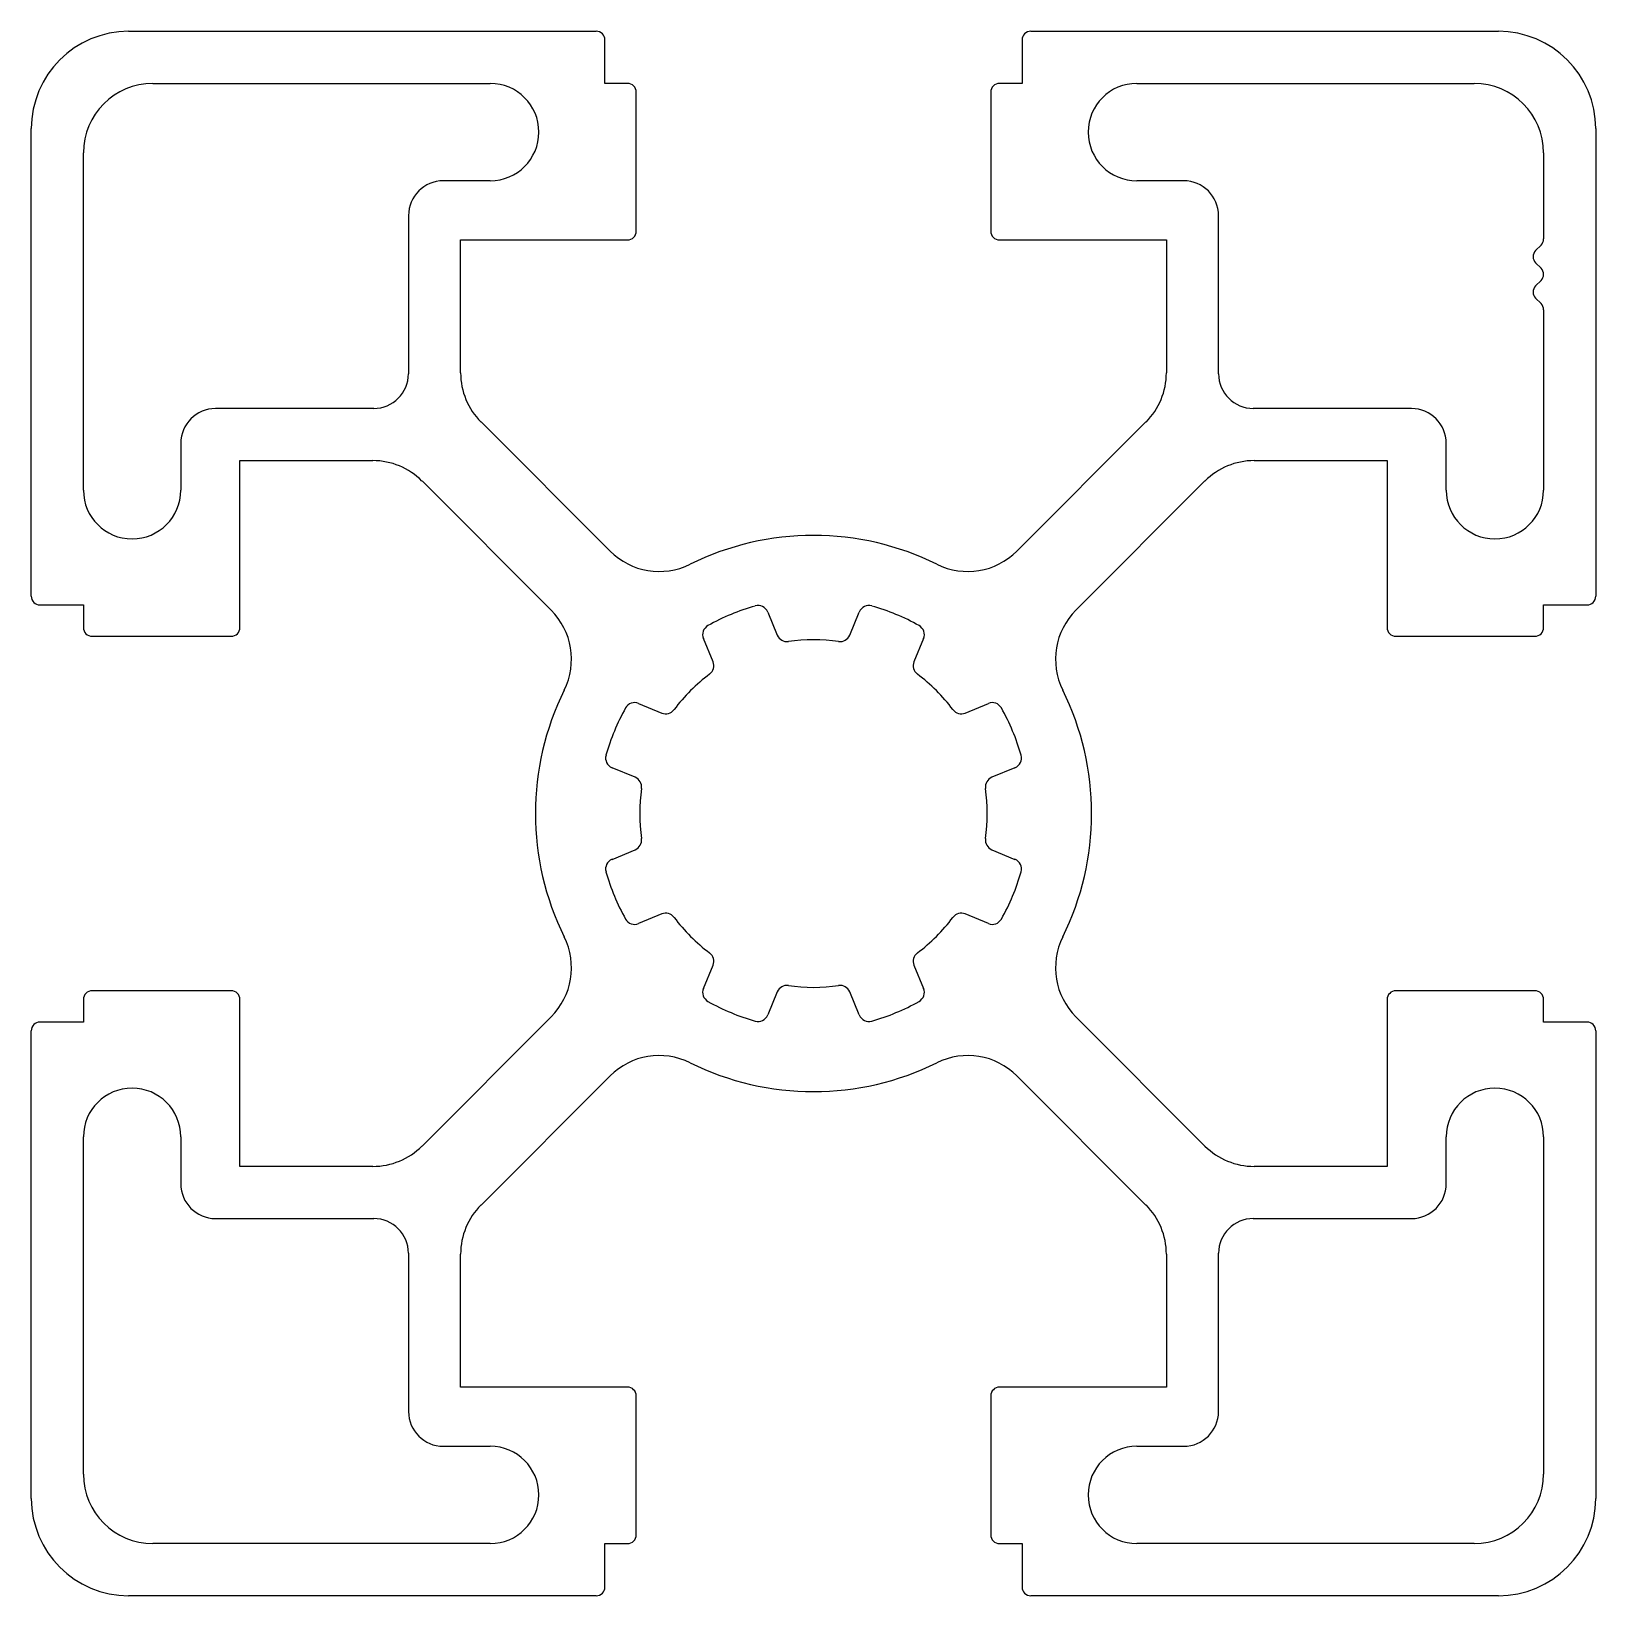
# Model space of a CAD drawing. Extents: x 2362.2 to 2407.2, y 1799.1 to 1844.1.
import ezdxf

# ---------------------------------------------------------------- set-up
doc = ezdxf.new("R2010")
doc.units = 0
doc.layers.get('0').update_dxf_attribs({"linetype": 'CONTINUOUS'})

msp = doc.modelspace()

# ---------------------------------------------------------------- linework, layer by layer
for p, q in [((2365.021, 1844.118), (2378.471, 1844.118)), ((2390.971, 1844.118), (2404.421, 1844.118)), ((2378.721, 1842.618), (2378.721, 1843.868)), ((2390.721, 1843.868), (2390.721, 1842.618)), ((2365.721, 1842.618), (2375.421, 1842.618)), ((2379.371, 1842.618), (2378.721, 1842.618)), ((2379.621, 1838.368), (2379.621, 1842.368)), ((2389.821, 1842.368), (2389.821, 1838.368)), ((2390.721, 1842.618), (2390.071, 1842.618)), ((2394.021, 1842.618), (2403.721, 1842.618)), ((2362.221, 1827.868), (2362.221, 1841.318)), ((2407.221, 1841.318), (2407.221, 1827.868)), ((2363.721, 1830.918), (2363.721, 1840.618)), ((2405.721, 1840.618), (2405.721, 1838.144)), ((2375.421, 1839.818), (2374.071, 1839.818)), ((2395.371, 1839.818), (2394.021, 1839.818)), ((2373.071, 1838.818), (2373.071, 1834.268)), ((2396.371, 1834.268), (2396.371, 1838.818)), ((2374.571, 1834.294), (2374.571, 1838.118)), ((2374.571, 1838.118), (2379.371, 1838.118)), ((2390.071, 1838.118), (2394.871, 1838.118)), ((2394.871, 1838.118), (2394.871, 1834.294)), ((2405.648, 1837.967), (2405.492, 1837.812)), ((2405.492, 1837.458), (2405.648, 1837.303)), ((2405.648, 1836.949), (2405.492, 1836.793)), ((2405.492, 1836.44), (2405.648, 1836.284)), ((2405.721, 1836.107), (2405.721, 1830.918)), ((2372.071, 1833.268), (2367.521, 1833.268)), ((2378.87, 1829.166), (2375.157, 1832.88)), ((2394.285, 1832.88), (2390.572, 1829.166)), ((2401.921, 1833.268), (2397.371, 1833.268)), ((2366.521, 1832.268), (2366.521, 1830.918)), ((2402.921, 1830.918), (2402.921, 1832.268)), ((2368.221, 1826.968), (2368.221, 1831.768)), ((2368.221, 1831.768), (2372.045, 1831.768)), ((2397.396, 1831.768), (2401.221, 1831.768)), ((2401.221, 1831.768), (2401.221, 1826.968)), ((2373.46, 1831.183), (2377.173, 1827.469)), ((2392.269, 1827.469), (2395.982, 1831.183)), ((2362.471, 1827.618), (2363.721, 1827.618)), ((2363.721, 1827.618), (2363.721, 1826.968)), ((2405.721, 1826.968), (2405.721, 1827.618)), ((2405.721, 1827.618), (2406.971, 1827.618)), ((2383.403, 1827.414), (2383.678, 1826.748)), ((2385.763, 1826.748), (2386.039, 1827.414)), ((2363.971, 1826.718), (2367.971, 1826.718)), ((2381.831, 1825.983), (2381.555, 1826.648)), ((2387.887, 1826.648), (2387.611, 1825.983)), ((2401.471, 1826.718), (2405.471, 1826.718)), ((2379.691, 1824.784), (2380.356, 1824.509)), ((2389.085, 1824.509), (2389.75, 1824.784)), ((2379.591, 1822.661), (2378.926, 1822.936)), ((2390.516, 1822.936), (2389.85, 1822.661)), ((2378.926, 1820.3), (2379.591, 1820.576)), ((2389.85, 1820.576), (2390.516, 1820.3)), ((2380.356, 1818.728), (2379.691, 1818.453)), ((2389.75, 1818.453), (2389.085, 1818.728)), ((2381.555, 1816.589), (2381.831, 1817.254)), ((2387.611, 1817.254), (2387.887, 1816.589)), ((2363.721, 1816.268), (2363.721, 1815.618)), ((2367.971, 1816.518), (2363.971, 1816.518)), ((2368.221, 1811.468), (2368.221, 1816.268)), ((2383.678, 1816.489), (2383.403, 1815.823)), ((2386.039, 1815.823), (2385.763, 1816.489)), ((2401.221, 1816.268), (2401.221, 1811.468)), ((2405.471, 1816.518), (2401.471, 1816.518)), ((2405.721, 1815.618), (2405.721, 1816.268)), ((2377.173, 1815.768), (2373.46, 1812.054)), ((2395.982, 1812.054), (2392.269, 1815.768)), ((2362.221, 1801.918), (2362.221, 1815.368)), ((2363.721, 1815.618), (2362.471, 1815.618)), ((2406.971, 1815.618), (2405.721, 1815.618)), ((2407.221, 1815.368), (2407.221, 1801.918)), ((2375.157, 1810.357), (2378.87, 1814.071)), ((2390.572, 1814.071), (2394.285, 1810.357)), ((2363.721, 1802.618), (2363.721, 1812.318)), ((2366.521, 1812.318), (2366.521, 1810.968)), ((2402.921, 1810.968), (2402.921, 1812.318)), ((2405.721, 1812.318), (2405.721, 1802.618)), ((2372.045, 1811.468), (2368.221, 1811.468)), ((2401.221, 1811.468), (2397.396, 1811.468)), ((2367.521, 1809.968), (2372.071, 1809.968)), ((2397.371, 1809.968), (2401.921, 1809.968)), ((2373.071, 1808.968), (2373.071, 1804.418)), ((2374.571, 1805.118), (2374.571, 1808.943)), ((2394.871, 1808.943), (2394.871, 1805.118)), ((2396.371, 1804.418), (2396.371, 1808.968)), ((2379.371, 1805.118), (2374.571, 1805.118)), ((2394.871, 1805.118), (2390.071, 1805.118)), ((2379.621, 1800.868), (2379.621, 1804.868)), ((2389.821, 1804.868), (2389.821, 1800.868)), ((2374.071, 1803.418), (2375.421, 1803.418)), ((2394.021, 1803.418), (2395.371, 1803.418)), ((2375.421, 1800.618), (2365.721, 1800.618)), ((2378.721, 1799.368), (2378.721, 1800.618)), ((2378.721, 1800.618), (2379.371, 1800.618)), ((2390.071, 1800.618), (2390.721, 1800.618)), ((2390.721, 1800.618), (2390.721, 1799.368)), ((2403.721, 1800.618), (2394.021, 1800.618)), ((2378.471, 1799.118), (2365.021, 1799.118)), ((2404.421, 1799.118), (2390.971, 1799.118))]:
    msp.add_line(p, q)
for centre, radius, start, end in [((2365.021, 1841.318), 2.8, 90, 180), ((2378.471, 1843.868), 0.25, 0, 90), ((2390.971, 1843.868), 0.25, 90, 180), ((2404.421, 1841.318), 2.8, 0, 90), ((2365.721, 1840.618), 2, 90, 180), ((2375.421, 1841.218), 1.4, 270, 90), ((2379.371, 1842.368), 0.25, 0, 90), ((2390.071, 1842.368), 0.25, 90, 180), ((2394.021, 1841.218), 1.4, 90, 270), ((2403.721, 1840.618), 2, 0, 90), ((2374.071, 1838.818), 1, 90, 180), ((2395.371, 1838.818), 1, 0, 90), ((2379.371, 1838.368), 0.25, 270, 360), ((2390.071, 1838.368), 0.25, 180, 270), ((2405.669, 1837.635), 0.25, 135, 225), ((2405.471, 1838.144), 0.25, 315, 360), ((2405.471, 1837.126), 0.25, 315, 45), ((2405.669, 1836.617), 0.25, 135, 225), ((2405.471, 1836.107), 0.25, 0, 45), ((2372.071, 1834.268), 1, 270, 0), ((2376.571, 1834.294), 2, 180, 225), ((2392.871, 1834.294), 2, 315, 360), ((2397.371, 1834.268), 1, 180, 270), ((2367.521, 1832.268), 1, 90, 180), ((2401.921, 1832.268), 1, 0, 90), ((2372.045, 1829.768), 2, 45, 90), ((2397.396, 1829.768), 2, 90, 135), ((2365.121, 1830.918), 1.4, 180, 0), ((2404.321, 1830.918), 1.4, 180, 0), ((2384.721, 1821.618), 8, 63.6629, 116.3371), ((2380.284, 1830.58), 2, 225, 296.3371), ((2389.157, 1830.58), 2, 243.6629, 315), ((2362.471, 1827.868), 0.25, 180, 270), ((2375.759, 1826.055), 2, 333.6629, 45), ((2384.721, 1821.618), 6.2, 105.6861, 119.3139), ((2383.126, 1827.299), 0.3, 22.5, 105.6861), ((2386.316, 1827.299), 0.3, 74.3139, 157.5), ((2384.721, 1821.618), 6.2, 60.6861, 74.3139), ((2393.683, 1826.055), 2, 135, 206.3371), ((2406.971, 1827.868), 0.25, 270, 360), ((2381.832, 1826.763), 0.3, 119.3139, 202.5), ((2387.609, 1826.763), 0.3, 337.5, 60.6861), ((2363.971, 1826.968), 0.25, 180, 270), ((2367.971, 1826.968), 0.25, 270, 360), ((2383.956, 1826.863), 0.3, 202.5, 278.3014), ((2384.721, 1821.618), 5, 81.6986, 98.3014), ((2385.486, 1826.863), 0.3, 261.6986, 337.5), ((2401.471, 1826.968), 0.25, 180, 270), ((2405.471, 1826.968), 0.25, 270, 360), ((2381.553, 1825.868), 0.3, 306.6986, 22.5), ((2387.888, 1825.868), 0.3, 157.5, 233.3014), ((2384.721, 1821.618), 5, 126.6986, 143.3014), ((2384.721, 1821.618), 5, 36.6986, 53.3014), ((2384.721, 1821.618), 8, 153.6629, 206.3371), ((2379.576, 1824.507), 0.3, 67.5, 150.6861), ((2389.865, 1824.507), 0.3, 29.3139, 112.5), ((2384.721, 1821.618), 8, 333.6629, 26.3371), ((2384.721, 1821.618), 6.2, 150.6861, 164.3139), ((2380.471, 1824.786), 0.3, 247.5, 323.3014), ((2388.97, 1824.786), 0.3, 216.6986, 292.5), ((2384.721, 1821.618), 6.2, 15.6861, 29.3139), ((2379.041, 1823.214), 0.3, 164.3139, 247.5), ((2390.401, 1823.214), 0.3, 292.5, 15.6861), ((2379.476, 1822.384), 0.3, 351.6986, 67.5), ((2389.965, 1822.384), 0.3, 112.5, 188.3014), ((2384.721, 1821.618), 5, 171.6986, 188.3014), ((2384.721, 1821.618), 5, 351.6986, 8.3014), ((2379.476, 1820.853), 0.3, 292.5, 8.3014), ((2389.965, 1820.853), 0.3, 171.6986, 247.5), ((2379.041, 1820.023), 0.3, 112.5, 195.6861), ((2390.401, 1820.023), 0.3, 344.3139, 67.5), ((2384.721, 1821.618), 6.2, 195.6861, 209.3139), ((2384.721, 1821.618), 6.2, 330.6861, 344.3139), ((2379.576, 1818.73), 0.3, 209.3139, 292.5), ((2380.471, 1818.451), 0.3, 36.6986, 112.5), ((2384.721, 1821.618), 5, 216.6986, 233.3014), ((2384.721, 1821.618), 5, 306.6986, 323.3014), ((2388.97, 1818.451), 0.3, 67.5, 143.3014), ((2389.865, 1818.73), 0.3, 247.5, 330.6861), ((2375.759, 1817.182), 2, 315, 26.3371), ((2393.683, 1817.182), 2, 153.6629, 225), ((2381.553, 1817.369), 0.3, 337.5, 53.3014), ((2387.888, 1817.369), 0.3, 126.6986, 202.5), ((2383.956, 1816.374), 0.3, 81.6986, 157.5), ((2384.721, 1821.618), 5, 261.6986, 278.3014), ((2385.486, 1816.374), 0.3, 22.5, 98.3014), ((2363.971, 1816.268), 0.25, 90, 180), ((2367.971, 1816.268), 0.25, 0, 90), ((2381.832, 1816.474), 0.3, 157.5, 240.6861), ((2384.721, 1821.618), 6.2, 240.6861, 254.3139), ((2384.721, 1821.618), 6.2, 285.6861, 299.3139), ((2387.609, 1816.474), 0.3, 299.3139, 22.5), ((2401.471, 1816.268), 0.25, 90, 180), ((2405.471, 1816.268), 0.25, 0, 90), ((2383.126, 1815.938), 0.3, 254.3139, 337.5), ((2386.316, 1815.938), 0.3, 202.5, 285.6861), ((2362.471, 1815.368), 0.25, 90, 180), ((2406.971, 1815.368), 0.25, 0, 90), ((2380.284, 1812.656), 2, 63.6629, 135), ((2384.721, 1821.618), 8, 243.6629, 296.3371), ((2389.157, 1812.656), 2, 45, 116.3371), ((2365.121, 1812.318), 1.4, 0, 180), ((2404.321, 1812.318), 1.4, 0, 180), ((2372.045, 1813.468), 2, 270, 315), ((2397.396, 1813.468), 2, 225, 270), ((2367.521, 1810.968), 1, 180, 270), ((2401.921, 1810.968), 1, 270, 0), ((2376.571, 1808.943), 2, 135, 180), ((2392.871, 1808.943), 2, 0, 45), ((2372.071, 1808.968), 1, 0, 90), ((2397.371, 1808.968), 1, 90, 180), ((2379.371, 1804.868), 0.25, 0, 90), ((2390.071, 1804.868), 0.25, 90, 180), ((2374.071, 1804.418), 1, 180, 270), ((2395.371, 1804.418), 1, 270, 0), ((2375.421, 1802.018), 1.4, 270, 90), ((2394.021, 1802.018), 1.4, 90, 270), ((2365.721, 1802.618), 2, 180, 270), ((2403.721, 1802.618), 2, 270, 0), ((2365.021, 1801.918), 2.8, 180, 270), ((2404.421, 1801.918), 2.8, 270, 360), ((2379.371, 1800.868), 0.25, 270, 360), ((2390.071, 1800.868), 0.25, 180, 270), ((2378.471, 1799.368), 0.25, 270, 360), ((2390.971, 1799.368), 0.25, 180, 270)]:
    msp.add_arc(centre, radius, start, end)

doc.saveas('drawing.dxf')
